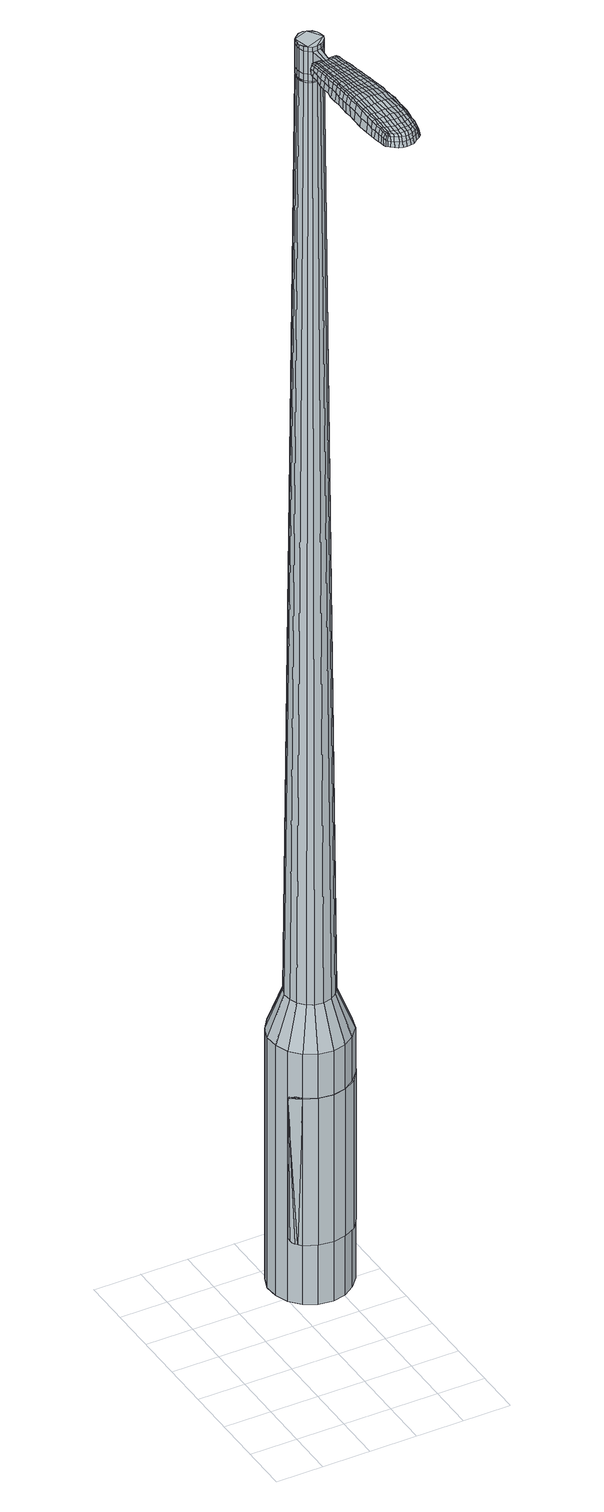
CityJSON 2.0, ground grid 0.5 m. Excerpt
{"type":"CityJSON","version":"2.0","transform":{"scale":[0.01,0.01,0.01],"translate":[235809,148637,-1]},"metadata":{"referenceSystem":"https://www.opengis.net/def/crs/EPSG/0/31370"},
"CityObjects":{
"object1":{"type":"GenericCityObject","attributes":{"cluster":11,"mean_distance_to_centroid":0.11,"new_centroid_x":235810.33,"new_centroid_y":148639.2,"mean_distance_to_camera":10.6,"H1":4.01,"H2":4.12,"Z_final":110.9,"cluster2":-1,"proj_x":235797.51,"proj_y":148639.61,"id_line":62671,"bearing_l":1.86,"distance":12.83,"orientation":"right","G_obj":271.86},"geometry":[{"type":"MultiSurface","lod":"2","boundaries":[[[0,1,2,3]],[[1,4,5,2]],[[4,6,7,5]],[[6,8,9,7]],[[8,10,11,9]],[[10,12,13,11]],[[12,14,15,13]],[[14,16,17,15]],[[16,18,19,17]],[[18,20,21,19]],[[20,22,23,21]],[[22,24,25,23]],[[24,26,27,25]],[[26,28,29,27]],[[28,30,31,29]],[[30,32,33,31]],[[32,34,35,33]],[[34,0,3,35]],[[36,37,38,39]],[[38,40,41,42]],[[41,43,42]],[[42,44,45,46]],[[45,47,46]],[[46,48,49,50]],[[49,51,50]],[[42,46,50,38]],[[50,52,39,38]],[[53,36,39]],[[2,5,7,35]],[[7,9,11,15]],[[11,13,15]],[[15,17,19,23]],[[19,21,23]],[[23,25,27,31]],[[27,29,31]],[[15,23,31,7]],[[31,33,35,7]],[[3,2,35]],[[1,0,54,55]],[[0,34,56,54]],[[34,32,57,56]],[[32,30,58,57]],[[30,28,59,58]],[[28,26,60,59]],[[26,24,61,60]],[[24,22,62,61]],[[22,20,63,62]],[[20,18,64,63]],[[18,16,65,64]],[[16,14,66,65]],[[14,12,67,66]],[[12,10,68,67]],[[10,8,69,68]],[[8,6,70,69]],[[6,4,71,70]],[[4,1,55,71]],[[55,54,72,73]],[[54,56,74,72]],[[56,57,75,74]],[[57,58,76,75]],[[58,59,77,76]],[[59,60,78,77]],[[60,61,79,78]],[[61,62,80,79]],[[62,63,81,80]],[[63,64,82,81]],[[64,65,83,82]],[[65,66,84,83]],[[66,67,85,84]],[[67,68,86,85]],[[68,69,87,86]],[[69,70,88,87]],[[70,71,89,88]],[[71,55,73,89]],[[72,90,91,92]],[[74,93,90,72]],[[94,95,93,74]],[[76,96,95,94]],[[97,98,96,76]],[[78,99,98,97]],[[100,101,99,78]],[[102,103,101,100]],[[104,105,103,102]],[[106,107,105,104]],[[108,109,107,106]],[[110,111,109,108]],[[112,113,111,110]],[[114,115,113,112]],[[116,117,115,114]],[[88,118,117,116]],[[89,119,118,88]],[[92,91,119,89]],[[120,121,122,123]],[[124,120,123,125]],[[126,124,125,127]],[[128,126,127,129]],[[130,128,129,131]],[[132,130,131,133]],[[134,132,133,135]],[[136,134,135,137]],[[138,136,137,139]],[[140,138,139,141]],[[142,140,141,143]],[[144,142,143,145]],[[146,144,145,147]],[[148,146,147,149]],[[150,148,149,151]],[[152,150,151,153]],[[73,72,92]],[[75,94,74]],[[75,76,94]],[[77,97,76]],[[77,78,97]],[[79,100,78]],[[79,80,102,100]],[[80,81,104,102]],[[81,82,106,104]],[[82,83,108,106]],[[83,84,110,108]],[[84,85,112,110]],[[85,86,114,112]],[[86,87,116,114]],[[87,88,116]],[[73,92,89]],[[154,91,90]],[[154,119,91]],[[155,117,118]],[[155,156,115,117]],[[156,157,113,115]],[[157,158,111,113]],[[158,159,109,111]],[[159,160,107,109]],[[160,161,105,107]],[[161,162,103,105]],[[162,163,101,103]],[[163,99,101]],[[164,98,99]],[[164,96,98]],[[165,95,96]],[[165,93,95]],[[39,52,152,166]],[[154,90,167,153]],[[53,39,166,121]],[[90,93,122,167]],[[36,53,121,120]],[[93,165,123,122]],[[37,36,120,124]],[[165,96,125,123]],[[38,37,124,126]],[[96,164,127,125]],[[40,38,126,128]],[[164,99,129,127]],[[41,40,128,130]],[[99,163,131,129]],[[43,41,130,132]],[[163,162,133,131]],[[42,43,132,134]],[[162,161,135,133]],[[44,42,134,136]],[[161,160,137,135]],[[45,44,136,138]],[[160,159,139,137]],[[47,45,138,140]],[[159,158,141,139]],[[46,47,140,142]],[[158,157,143,141]],[[48,46,142,144]],[[157,156,145,143]],[[49,48,144,146]],[[156,155,147,145]],[[51,49,146,148]],[[155,118,149,147]],[[50,51,148,150]],[[118,119,151,149]],[[52,50,150,152]],[[119,154,153,151]],[[152,153,168,169]],[[153,167,170,168]],[[167,122,171,170]],[[122,121,172,171]],[[121,166,173,172]],[[166,152,169,173]],[[174,175,176,177]],[[178,174,177,179]],[[174,178,180,181]],[[175,174,181,182]],[[183,184,185,186]],[[187,183,186,188]],[[183,187,189,190]],[[184,183,190,191]],[[192,193,194,195]],[[196,192,195,197]],[[192,196,198,199]],[[193,192,199,200]],[[201,202,203,204]],[[205,201,204,206]],[[201,205,207,208]],[[202,201,208,209]],[[210,211,212,213]],[[214,210,213,215]],[[210,214,216,217]],[[211,210,217,218]],[[219,220,221,222]],[[223,219,222,224]],[[219,223,225,226]],[[220,219,226,227]],[[228,229,230,231]],[[220,228,231,221]],[[228,220,227,232]],[[229,228,232,233]],[[234,235,236,237]],[[229,234,237,230]],[[234,229,233,238]],[[235,234,238,239]],[[240,178,179,241]],[[235,240,241,236]],[[240,235,239,242]],[[178,240,242,180]],[[243,244,245,246]],[[247,243,246,248]],[[243,247,249,250]],[[244,243,250,251]],[[252,253,254,255]],[[244,252,255,245]],[[252,244,251,256]],[[253,252,256,257]],[[258,259,260,261]],[[253,258,261,254]],[[258,253,257,262]],[[259,258,262,263]],[[264,265,266,267]],[[259,264,267,260]],[[264,259,263,268]],[[265,264,268,269]],[[270,175,182,271]],[[265,270,271,266]],[[270,265,269,272]],[[175,270,272,176]],[[273,274,275,276]],[[277,273,276,278]],[[273,277,279,280]],[[274,273,280,281]],[[282,283,284,285]],[[274,282,285,275]],[[282,274,281,286]],[[283,282,286,287]],[[288,289,290,291]],[[283,288,291,284]],[[288,283,287,292]],[[289,288,292,293]],[[294,187,188,295]],[[289,294,295,290]],[[294,289,293,296]],[[187,294,296,189]],[[297,298,299,300]],[[301,297,300,302]],[[297,301,303,304]],[[298,297,304,305]],[[306,307,308,309]],[[298,306,309,299]],[[306,298,305,310]],[[307,306,310,311]],[[312,313,314,315]],[[307,312,315,308]],[[312,307,311,316]],[[313,312,316,317]],[[318,319,320,321]],[[313,318,321,314]],[[318,313,317,322]],[[319,318,322,323]],[[324,184,191,325]],[[319,324,325,320]],[[324,319,323,326]],[[184,324,326,185]],[[327,213,212,328]],[[329,327,328,330]],[[327,329,331,332]],[[213,327,332,215]],[[333,329,330,334]],[[335,333,334,336]],[[333,335,337,338]],[[329,333,338,331]],[[339,335,336,340]],[[341,339,340,342]],[[339,341,343,344]],[[335,339,344,337]],[[345,341,342,346]],[[347,345,346,348]],[[345,347,349,350]],[[341,345,350,343]],[[351,347,348,352]],[[202,351,352,203]],[[351,202,209,353]],[[347,351,353,349]],[[354,355,200,199]],[[356,354,199,198]],[[354,356,357,358]],[[355,354,358,359]],[[360,361,359,358]],[[362,360,358,357]],[[360,362,363,364]],[[361,360,364,365]],[[366,367,365,364]],[[368,366,364,363]],[[366,368,369,370]],[[367,366,370,371]],[[372,373,371,370]],[[374,372,370,369]],[[372,374,207,205]],[[373,372,205,206]],[[375,376,377,378]],[[277,375,378,279]],[[375,277,278,379]],[[376,375,379,380]],[[381,196,197,382]],[[376,381,382,377]],[[381,376,380,383]],[[196,381,383,198]],[[384,385,386,387]],[[223,384,387,225]],[[384,223,224,388]],[[385,384,388,389]],[[390,391,392,393]],[[385,390,393,386]],[[390,385,389,394]],[[391,390,394,395]],[[396,193,200,397]],[[391,396,397,392]],[[396,391,395,398]],[[193,396,398,194]],[[399,400,401,402]],[[181,399,402,182]],[[399,181,180,403]],[[400,399,403,404]],[[405,406,407,408]],[[400,405,408,401]],[[405,400,404,409]],[[406,405,409,410]],[[411,204,203,412]],[[406,411,412,407]],[[411,406,410,413]],[[204,411,413,206]],[[414,415,416,417]],[[186,414,417,188]],[[414,186,185,418]],[[415,414,418,419]],[[420,208,207,421]],[[415,420,421,416]],[[420,415,419,422]],[[208,420,422,209]],[[423,424,425,426]],[[301,423,426,303]],[[423,301,302,427]],[[424,423,427,428]],[[429,214,215,430]],[[424,429,430,425]],[[429,424,428,431]],[[214,429,431,216]],[[432,433,434,435]],[[247,432,435,249]],[[432,247,248,436]],[[433,432,436,437]],[[438,439,440,441]],[[433,438,441,434]],[[438,433,437,442]],[[439,438,442,443]],[[444,211,218,445]],[[439,444,445,440]],[[444,439,443,446]],[[211,444,446,212]],[[447,448,437,436]],[[246,447,436,248]],[[447,246,245,449]],[[448,447,449,450]],[[451,452,443,442]],[[448,451,442,437]],[[451,448,450,453]],[[452,451,453,454]],[[455,328,212,446]],[[452,455,446,443]],[[455,452,454,456]],[[328,455,456,330]],[[457,458,459,460]],[[304,457,460,305]],[[457,304,303,426]],[[458,457,426,425]],[[461,332,331,462]],[[458,461,462,459]],[[461,458,425,430]],[[332,461,430,215]],[[463,464,450,449]],[[255,463,449,245]],[[463,255,254,465]],[[464,463,465,466]],[[467,468,454,453]],[[464,467,453,450]],[[467,464,466,469]],[[468,467,469,470]],[[471,334,330,456]],[[468,471,456,454]],[[471,468,470,472]],[[334,471,472,336]],[[473,474,475,476]],[[310,473,476,311]],[[473,310,305,460]],[[474,473,460,459]],[[477,338,337,478]],[[474,477,478,475]],[[477,474,459,462]],[[338,477,462,331]],[[479,480,466,465]],[[261,479,465,254]],[[479,261,260,481]],[[480,479,481,482]],[[483,484,470,469]],[[480,483,469,466]],[[483,480,482,485]],[[484,483,485,486]],[[487,340,336,472]],[[484,487,472,470]],[[487,484,486,488]],[[340,487,488,342]],[[489,490,491,492]],[[316,489,492,317]],[[489,316,311,476]],[[490,489,476,475]],[[493,344,343,494]],[[490,493,494,491]],[[493,490,475,478]],[[344,493,478,337]],[[495,496,482,481]],[[267,495,481,260]],[[495,267,266,497]],[[496,495,497,498]],[[499,500,486,485]],[[496,499,485,482]],[[499,496,498,501]],[[500,499,501,502]],[[503,346,342,488]],[[500,503,488,486]],[[503,500,502,504]],[[346,503,504,348]],[[505,506,507,508]],[[322,505,508,323]],[[505,322,317,492]],[[506,505,492,491]],[[509,350,349,510]],[[506,509,510,507]],[[509,506,491,494]],[[350,509,494,343]],[[511,512,498,497]],[[271,511,497,266]],[[511,271,182,402]],[[512,511,402,401]],[[513,514,502,501]],[[512,513,501,498]],[[513,512,401,408]],[[514,513,408,407]],[[515,352,348,504]],[[514,515,504,502]],[[515,514,407,412]],[[352,515,412,203]],[[516,517,419,418]],[[326,516,418,185]],[[516,326,323,508]],[[517,516,508,507]],[[518,353,209,422]],[[517,518,422,419]],[[518,517,507,510]],[[353,518,510,349]],[[519,520,380,379]],[[276,519,379,278]],[[519,276,275,521]],[[520,519,521,522]],[[523,356,198,383]],[[520,523,383,380]],[[523,520,522,524]],[[356,523,524,357]],[[525,526,527,528]],[[226,525,528,227]],[[525,226,225,387]],[[526,525,387,386]],[[529,530,531,532]],[[526,529,532,527]],[[529,526,386,393]],[[530,529,393,392]],[[533,355,359,534]],[[530,533,534,531]],[[533,530,392,397]],[[355,533,397,200]],[[535,536,522,521]],[[285,535,521,275]],[[535,285,284,537]],[[536,535,537,538]],[[539,362,357,524]],[[536,539,524,522]],[[539,536,538,540]],[[362,539,540,363]],[[541,542,543,544]],[[232,541,544,233]],[[541,232,227,528]],[[542,541,528,527]],[[545,546,547,548]],[[542,545,548,543]],[[545,542,527,532]],[[546,545,532,531]],[[549,361,365,550]],[[546,549,550,547]],[[549,546,531,534]],[[361,549,534,359]],[[551,552,538,537]],[[291,551,537,284]],[[551,291,290,553]],[[552,551,553,554]],[[555,368,363,540]],[[552,555,540,538]],[[555,552,554,556]],[[368,555,556,369]],[[557,558,559,560]],[[238,557,560,239]],[[557,238,233,544]],[[558,557,544,543]],[[561,562,563,564]],[[558,561,564,559]],[[561,558,543,548]],[[562,561,548,547]],[[565,367,371,566]],[[562,565,566,563]],[[565,562,547,550]],[[367,565,550,365]],[[567,568,554,553]],[[295,567,553,290]],[[567,295,188,417]],[[568,567,417,416]],[[569,374,369,556]],[[568,569,556,554]],[[569,568,416,421]],[[374,569,421,207]],[[570,571,404,403]],[[242,570,403,180]],[[570,242,239,560]],[[571,570,560,559]],[[572,573,410,409]],[[571,572,409,404]],[[572,571,559,564]],[[573,572,564,563]],[[574,373,206,413]],[[573,574,413,410]],[[574,573,563,566]],[[373,574,566,371]],[[575,576,577,578]],[[578,577,579,580]],[[581,579,577,582]],[[582,577,576,583]],[[584,585,586,587]],[[587,586,588,589]],[[590,588,586,591]],[[591,586,585,592]],[[593,594,595,596]],[[596,595,597,598]],[[599,597,595,600]],[[600,595,594,601]],[[602,603,604,605]],[[605,604,606,607]],[[608,606,604,609]],[[609,604,603,610]],[[611,612,613,614]],[[614,613,615,616]],[[617,615,613,618]],[[618,613,612,619]],[[620,621,622,623]],[[623,622,624,625]],[[626,624,622,627]],[[627,622,621,628]],[[629,630,631,632]],[[632,631,621,620]],[[628,621,631,633]],[[633,631,630,634]],[[635,636,637,638]],[[638,637,630,629]],[[634,630,637,639]],[[639,637,636,640]],[[580,579,641,642]],[[642,641,636,635]],[[640,636,641,643]],[[643,641,579,581]],[[644,645,646,647]],[[647,646,648,649]],[[650,648,646,651]],[[651,646,645,652]],[[653,654,655,656]],[[656,655,645,644]],[[652,645,655,657]],[[657,655,654,658]],[[659,660,661,662]],[[662,661,654,653]],[[658,654,661,663]],[[663,661,660,664]],[[665,666,667,668]],[[668,667,660,659]],[[664,660,667,669]],[[669,667,666,670]],[[583,576,671,672]],[[672,671,666,665]],[[670,666,671,673]],[[673,671,576,575]],[[674,675,676,677]],[[677,676,678,679]],[[680,678,676,681]],[[681,676,675,682]],[[683,684,685,686]],[[686,685,675,674]],[[682,675,685,687]],[[687,685,684,688]],[[689,690,691,692]],[[692,691,684,683]],[[688,684,691,693]],[[693,691,690,694]],[[589,588,695,696]],[[696,695,690,689]],[[694,690,695,697]],[[697,695,588,590]],[[698,699,700,701]],[[701,700,702,703]],[[704,702,700,705]],[[705,700,699,706]],[[707,708,709,710]],[[710,709,699,698]],[[706,699,709,711]],[[711,709,708,712]],[[713,714,715,716]],[[716,715,708,707]],[[712,708,715,717]],[[717,715,714,718]],[[719,720,721,722]],[[722,721,714,713]],[[718,714,721,723]],[[723,721,720,724]],[[592,585,725,726]],[[726,725,720,719]],[[724,720,725,727]],[[727,725,585,584]],[[611,614,728,729]],[[729,728,730,731]],[[732,730,728,733]],[[733,728,614,616]],[[731,730,734,735]],[[735,734,736,737]],[[738,736,734,739]],[[739,734,730,732]],[[737,736,740,741]],[[741,740,742,743]],[[744,742,740,745]],[[745,740,736,738]],[[743,742,746,747]],[[747,746,748,749]],[[750,748,746,751]],[[751,746,742,744]],[[749,748,752,753]],[[753,752,603,602]],[[610,603,752,754]],[[754,752,748,750]],[[601,755,756,600]],[[600,756,757,599]],[[758,757,756,759]],[[759,756,755,760]],[[760,761,762,759]],[[759,762,763,758]],[[764,763,762,765]],[[765,762,761,766]],[[766,767,768,765]],[[765,768,769,764]],[[770,769,768,771]],[[771,768,767,772]],[[772,773,774,771]],[[771,774,775,770]],[[608,775,774,606]],[[606,774,773,607]],[[776,777,778,779]],[[779,778,678,680]],[[679,678,778,780]],[[780,778,777,781]],[[598,597,782,783]],[[783,782,777,776]],[[781,777,782,784]],[[784,782,597,599]],[[785,786,787,788]],[[788,787,624,626]],[[625,624,787,789]],[[789,787,786,790]],[[791,792,793,794]],[[794,793,786,785]],[[790,786,793,795]],[[795,793,792,796]],[[601,594,797,798]],[[798,797,792,791]],[[796,792,797,799]],[[799,797,594,593]],[[800,801,802,803]],[[803,802,582,583]],[[581,582,802,804]],[[804,802,801,805]],[[806,807,808,809]],[[809,808,801,800]],[[805,801,808,810]],[[810,808,807,811]],[[602,605,812,813]],[[813,812,807,806]],[[811,807,812,814]],[[814,812,605,607]],[[815,816,817,818]],[[818,817,587,589]],[[584,587,817,819]],[[819,817,816,820]],[[608,609,821,822]],[[822,821,816,815]],[[820,816,821,823]],[[823,821,609,610]],[[824,825,826,827]],[[827,826,702,704]],[[703,702,826,828]],[[828,826,825,829]],[[616,615,830,831]],[[831,830,825,824]],[[829,825,830,832]],[[832,830,615,617]],[[833,834,835,836]],[[836,835,648,650]],[[649,648,835,837]],[[837,835,834,838]],[[839,840,841,842]],[[842,841,834,833]],[[838,834,841,843]],[[843,841,840,844]],[[619,612,845,846]],[[846,845,840,839]],[[844,840,845,847]],[[847,845,612,611]],[[838,848,849,837]],[[837,849,647,649]],[[644,647,849,850]],[[850,849,848,851]],[[844,852,853,843]],[[843,853,848,838]],[[851,848,853,854]],[[854,853,852,855]],[[611,729,856,847]],[[847,856,852,844]],[[855,852,856,857]],[[857,856,729,731]],[[858,859,860,861]],[[861,860,705,706]],[[704,705,860,827]],[[827,860,859,824]],[[732,733,862,863]],[[863,862,859,858]],[[824,859,862,831]],[[831,862,733,616]],[[851,864,865,850]],[[850,865,656,644]],[[653,656,865,866]],[[866,865,864,867]],[[855,868,869,854]],[[854,869,864,851]],[[867,864,869,870]],[[870,869,868,871]],[[731,735,872,857]],[[857,872,868,855]],[[871,868,872,873]],[[873,872,735,737]],[[874,875,876,877]],[[877,876,711,712]],[[706,711,876,861]],[[861,876,875,858]],[[738,739,878,879]],[[879,878,875,874]],[[858,875,878,863]],[[863,878,739,732]],[[867,880,881,866]],[[866,881,662,653]],[[659,662,881,882]],[[882,881,880,883]],[[871,884,885,870]],[[870,885,880,867]],[[883,880,885,886]],[[886,885,884,887]],[[737,741,888,873]],[[873,888,884,871]],[[887,884,888,889]],[[889,888,741,743]],[[890,891,892,893]],[[893,892,717,718]],[[712,717,892,877]],[[877,892,891,874]],[[744,745,894,895]],[[895,894,891,890]],[[874,891,894,879]],[[879,894,745,738]],[[883,896,897,882]],[[882,897,668,659]],[[665,668,897,898]],[[898,897,896,899]],[[887,900,901,886]],[[886,901,896,883]],[[899,896,901,902]],[[902,901,900,903]],[[743,747,904,889]],[[889,904,900,887]],[[903,900,904,905]],[[905,904,747,749]],[[906,907,908,909]],[[909,908,723,724]],[[718,723,908,893]],[[893,908,907,890]],[[750,751,910,911]],[[911,910,907,906]],[[890,907,910,895]],[[895,910,751,744]],[[899,912,913,898]],[[898,913,672,665]],[[583,672,913,803]],[[803,913,912,800]],[[903,914,915,902]],[[902,915,912,899]],[[800,912,915,809]],[[809,915,914,806]],[[749,753,916,905]],[[905,916,914,903]],[[806,914,916,813]],[[813,916,753,602]],[[820,917,918,819]],[[819,918,727,584]],[[724,727,918,909]],[[909,918,917,906]],[[610,754,919,823]],[[823,919,917,820]],[[906,917,919,911]],[[911,919,754,750]],[[781,920,921,780]],[[780,921,677,679]],[[674,677,921,922]],[[922,921,920,923]],[[599,757,924,784]],[[784,924,920,781]],[[923,920,924,925]],[[925,924,757,758]],[[926,927,928,929]],[[929,928,627,628]],[[626,627,928,788]],[[788,928,927,785]],[[930,931,932,933]],[[933,932,927,926]],[[785,927,932,794]],[[794,932,931,791]],[[760,755,934,935]],[[935,934,931,930]],[[791,931,934,798]],[[798,934,755,601]],[[923,936,937,922]],[[922,937,686,674]],[[683,686,937,938]],[[938,937,936,939]],[[758,763,940,925]],[[925,940,936,923]],[[939,936,940,941]],[[941,940,763,764]],[[942,943,944,945]],[[945,944,633,634]],[[628,633,944,929]],[[929,944,943,926]],[[946,947,948,949]],[[949,948,943,942]],[[926,943,948,933]],[[933,948,947,930]],[[766,761,950,951]],[[951,950,947,946]],[[930,947,950,935]],[[935,950,761,760]],[[939,952,953,938]],[[938,953,692,683]],[[689,692,953,954]],[[954,953,952,955]],[[764,769,956,941]],[[941,956,952,939]],[[955,952,956,957]],[[957,956,769,770]],[[958,959,960,961]],[[961,960,639,640]],[[634,639,960,945]],[[945,960,959,942]],[[962,963,964,965]],[[965,964,959,958]],[[942,959,964,949]],[[949,964,963,946]],[[772,767,966,967]],[[967,966,963,962]],[[946,963,966,951]],[[951,966,767,766]],[[955,968,969,954]],[[954,969,696,689]],[[589,696,969,818]],[[818,969,968,815]],[[770,775,970,957]],[[957,970,968,955]],[[815,968,970,822]],[[822,970,775,608]],[[805,971,972,804]],[[804,972,643,581]],[[640,643,972,961]],[[961,972,971,958]],[[811,973,974,810]],[[810,974,971,805]],[[958,971,974,965]],[[965,974,973,962]],[[607,773,975,814]],[[814,975,973,811]],[[962,973,975,967]],[[967,975,773,772]],[[575,578,177,176]],[[578,580,179,177]],[[590,591,190,189]],[[591,592,191,190]],[[593,596,195,194]],[[596,598,197,195]],[[617,618,217,216]],[[618,619,218,217]],[[620,623,222,221]],[[623,625,224,222]],[[629,632,231,230]],[[632,620,221,231]],[[635,638,237,236]],[[638,629,230,237]],[[580,642,241,179]],[[642,635,236,241]],[[650,651,250,249]],[[651,652,251,250]],[[652,657,256,251]],[[657,658,257,256]],[[658,663,262,257]],[[663,664,263,262]],[[664,669,268,263]],[[669,670,269,268]],[[670,673,272,269]],[[673,575,176,272]],[[680,681,280,279]],[[681,682,281,280]],[[682,687,286,281]],[[687,688,287,286]],[[688,693,292,287]],[[693,694,293,292]],[[694,697,296,293]],[[697,590,189,296]],[[698,701,300,299]],[[701,703,302,300]],[[707,710,309,308]],[[710,698,299,309]],[[713,716,315,314]],[[716,707,308,315]],[[719,722,321,320]],[[722,713,314,321]],[[592,726,325,191]],[[726,719,320,325]],[[776,779,378,377]],[[779,680,279,378]],[[598,783,382,197]],[[783,776,377,382]],[[625,789,388,224]],[[789,790,389,388]],[[790,795,394,389]],[[795,796,395,394]],[[796,799,398,395]],[[799,593,194,398]],[[703,828,427,302]],[[828,829,428,427]],[[829,832,431,428]],[[832,617,216,431]],[[833,836,435,434]],[[836,650,249,435]],[[839,842,441,440]],[[842,833,434,441]],[[619,846,445,218]],[[846,839,440,445]],[[976,977,978,979]],[[980,981,979,978]],[[982,983,984,985]],[[986,987,988,989]],[[977,990,991,978]],[[992,980,978,991]],[[993,982,985,994]],[[995,996,987,986]],[[990,997,998,991]],[[998,999,992,991]],[[1000,993,994,1001]],[[1002,996,995,1003]],[[997,1004,1005,998]],[[1005,1006,999,998]],[[1007,1000,1001,1008]],[[1009,1002,1003,1010]],[[1011,1012,1013,1014]],[[1015,1016,1012,1011]],[[1015,1017,1018,1016]],[[1017,1019,1020,1018]],[[1021,1022,1023,1024]],[[1025,1026,1022,1021]],[[1027,1028,1026,1025]],[[1029,1030,1028,1027]],[[1024,1013,1012,1021]],[[1021,1012,1016,1025]],[[1016,1018,1027,1025]],[[1018,1020,1029,1027]],[[985,984,981,980]],[[994,985,980,992]],[[999,1001,994,992]],[[1006,1008,1001,999]],[[986,989,983,982]],[[995,986,982,993]],[[1003,995,993,1000]],[[1010,1003,1000,1007]],[[987,1011,1014,988]],[[996,1015,1011,987]],[[1017,1015,996,1002]],[[1019,1017,1002,1009]],[[1031,1032,1033,1034]],[[1033,1035,1036,1037]],[[1033,1037,1038,1039]],[[1033,1039,1034]],[[1040,1031,1034,1041]],[[1042,1041,1034,1043]],[[1044,1043,1034]],[[1045,1033,1032,1046]],[[1047,1045,1046,1048]],[[1049,1047,1048,1050]],[[1051,1049,1050,1052]],[[1053,1051,1052,1054]],[[1054,1055,1056,1057]],[[1054,1057,1058,1059]],[[1054,1059,1060,1061]],[[1060,1062,1063,1064]],[[1060,1064,1065,1066]],[[1060,1066,1061]],[[1054,1061,1053]],[[1067,1068,1032,1031]],[[1069,1070,1035,1033]],[[1071,1072,1044,1034]],[[1068,1073,1046,1032]],[[1074,1069,1033,1045]],[[1073,1075,1048,1046]],[[1076,1074,1045,1047]],[[1075,1077,1050,1048]],[[1078,1076,1047,1049]],[[1077,1079,1052,1050]],[[1080,1078,1049,1051]],[[1079,1081,1054,1052]],[[1082,1080,1051,1053]],[[1081,1083,1055,1054]],[[1084,1085,1062,1060]],[[1086,1082,1053,1061]],[[1056,1055,1083,1087]],[[1057,1056,1087,1088]],[[1058,1057,1088,1089]],[[1059,1058,1089,1090]],[[1060,1059,1090,1084]],[[1091,1067,1031,1040]],[[1092,1091,1040,1041]],[[1093,1092,1041,1042]],[[1094,1093,1042,1043]],[[1072,1094,1043,1044]],[[1036,1035,1070,1095]],[[1063,1062,1085,1096]],[[1037,1036,1095,1097]],[[1038,1037,1097,1098]],[[1039,1038,1098,1099]],[[1034,1039,1099,1071]],[[1064,1063,1096,1100]],[[1065,1064,1100,1101]],[[1066,1065,1101,1102]],[[1061,1066,1102,1086]]]}]}
},
"vertices":[
[137,176,384],[122,178,384],[122,178,96],[137,176,96],[109,185,384],[109,185,96],[99,196,384],[99,196,96],[94,210,384],[94,210,96],[93,224,384],[93,224,96],[98,238,384],[98,238,96],[107,250,384],[107,250,96],[119,258,384],[119,258,96],[134,261,384],[134,261,96],[148,258,384],[148,258,96],[161,252,384],[161,252,96],[171,241,384],[171,241,96],[177,227,384],[177,227,96],[177,212,384],[177,212,96],[173,198,384],[173,198,96],[163,187,384],[163,187,96],[151,179,384],[151,179,96],[144,208,1524],[147,212,1524],[149,216,1524],[136,205,1524],[148,221,1524],[147,225,1524],[139,231,1524],[144,229,1524],[135,232,1524],[130,231,1524],[123,225,1524],[126,228,1524],[122,220,1524],[122,216,1524],[127,208,1524],[124,211,1524],[131,205,1524],[140,206,1524],[136,193,429],[127,194,429],[145,195,429],[152,200,429],[157,206,429],[160,215,429],[160,223,429],[157,232,429],[151,238,429],[143,242,429],[134,243,429],[126,242,429],[118,237,429],[113,230,429],[110,222,429],[111,213,429],[114,205,429],[120,198,429],[136,205,1483],[131,205,1483],[140,206,1483],[144,208,1483],[147,212,1483],[149,216,1483],[148,221,1483],[147,225,1483],[144,229,1483],[139,231,1483],[135,232,1483],[130,231,1483],[126,228,1483],[123,225,1483],[122,220,1483],[122,216,1483],[124,211,1483],[127,208,1483],[136,205,1485],[131,206,1485],[131,206,1483],[140,206,1485],[144,209,1483],[144,209,1485],[147,212,1485],[148,216,1483],[148,216,1485],[148,221,1485],[146,225,1483],[146,225,1485],[143,228,1483],[143,228,1485],[139,230,1483],[139,230,1485],[135,231,1483],[135,231,1485],[130,230,1483],[130,230,1485],[127,228,1483],[127,228,1485],[124,224,1483],[124,224,1485],[123,220,1483],[123,220,1485],[123,216,1483],[123,216,1485],[124,211,1485],[127,208,1485],[144,208,1519],[140,206,1519],[140,206,1493],[144,208,1493],[147,212,1519],[147,212,1493],[149,216,1519],[149,216,1493],[148,221,1519],[148,221,1493],[147,225,1519],[147,225,1493],[144,229,1519],[144,229,1493],[139,231,1519],[139,231,1493],[135,232,1519],[135,232,1493],[130,231,1519],[130,231,1493],[126,228,1519],[126,228,1493],[123,225,1519],[123,225,1493],[122,220,1519],[122,220,1493],[122,216,1519],[122,216,1493],[124,211,1519],[124,211,1493],[127,208,1519],[127,208,1493],[131,205,1519],[131,205,1493],[131,205,1485],[122,216,1485],[122,220,1485],[123,225,1485],[126,228,1485],[130,231,1485],[135,232,1485],[139,231,1485],[144,229,1485],[147,225,1485],[149,216,1485],[144,208,1485],[136,205,1519],[136,205,1493],[133,186,1513],[133,186,1518],[136,186,1513],[139,186,1513],[139,186,1518],[136,186,1518],[119,112,1519],[119,119,1518],[118,117,1509],[118,110,1510],[119,103,1519],[118,102,1510],[121,104,1526],[121,113,1525],[121,120,1525],[158,112,1519],[157,120,1518],[156,121,1525],[156,113,1525],[158,104,1519],[157,105,1526],[160,103,1510],[159,111,1510],[159,118,1509],[143,39,1519],[139,39,1519],[139,38,1513],[143,38,1513],[146,40,1519],[147,39,1513],[146,41,1524],[142,40,1524],[139,40,1524],[140,113,1530],[140,120,1529],[137,120,1529],[137,113,1530],[140,103,1531],[137,103,1531],[144,104,1530],[144,113,1530],[143,120,1529],[137,193,1512],[135,193,1512],[135,192,1517],[137,192,1517],[140,193,1512],[140,192,1517],[141,193,1506],[137,192,1506],[134,192,1506],[122,52,1519],[122,56,1519],[121,55,1512],[121,51,1512],[123,50,1518],[122,49,1512],[124,51,1522],[124,53,1523],[123,56,1524],[121,60,1519],[121,66,1519],[119,65,1512],[120,59,1512],[123,61,1524],[122,67,1525],[120,72,1519],[120,80,1519],[118,78,1511],[119,71,1511],[121,73,1526],[121,81,1526],[119,91,1519],[118,90,1510],[121,92,1526],[121,185,1513],[121,178,1513],[122,179,1518],[122,186,1517],[121,191,1512],[122,190,1516],[121,190,1506],[120,184,1507],[120,177,1507],[120,170,1514],[120,163,1515],[122,164,1520],[122,171,1519],[119,169,1507],[119,162,1507],[120,155,1515],[120,148,1516],[121,149,1522],[121,156,1521],[119,154,1508],[118,147,1508],[120,140,1517],[119,133,1517],[121,134,1524],[121,141,1523],[118,139,1508],[118,132,1509],[119,126,1518],[121,127,1524],[118,124,1509],[158,53,1519],[158,56,1519],[157,56,1524],[157,53,1523],[158,50,1518],[157,51,1522],[159,49,1512],[159,52,1512],[160,55,1512],[159,61,1519],[159,67,1519],[158,67,1525],[157,61,1524],[160,60,1512],[161,66,1512],[159,73,1519],[159,81,1519],[158,81,1526],[158,73,1526],[161,71,1511],[161,79,1511],[159,92,1519],[157,93,1526],[160,91,1510],[151,186,1513],[152,179,1513],[153,178,1507],[152,185,1507],[150,192,1512],[151,191,1506],[150,191,1516],[150,187,1517],[151,179,1518],[153,171,1514],[153,164,1515],[155,163,1507],[154,170,1507],[151,172,1519],[152,164,1520],[154,156,1515],[155,149,1516],[156,148,1508],[155,155,1508],[153,157,1521],[153,150,1522],[155,141,1517],[156,134,1517],[157,133,1509],[157,140,1508],[154,142,1523],[154,135,1524],[157,127,1518],[158,126,1509],[155,128,1524],[137,187,1519],[135,187,1519],[138,179,1520],[135,179,1520],[141,179,1520],[140,187,1519],[138,172,1522],[135,172,1522],[138,164,1523],[135,164,1523],[141,164,1523],[141,172,1521],[138,157,1524],[136,157,1524],[139,150,1525],[136,149,1525],[142,150,1525],[142,157,1524],[139,142,1526],[136,142,1526],[139,135,1527],[136,135,1527],[143,135,1527],[142,142,1526],[139,127,1528],[136,127,1528],[143,127,1528],[142,43,1527],[139,43,1527],[146,44,1526],[146,49,1527],[142,48,1528],[138,48,1528],[142,54,1529],[138,54,1529],[146,55,1528],[146,62,1530],[142,61,1530],[138,61,1530],[142,69,1531],[138,69,1531],[146,69,1530],[145,78,1531],[141,78,1531],[138,78,1531],[141,91,1531],[137,91,1531],[145,91,1531],[157,48,1518],[155,46,1519],[156,45,1513],[158,47,1513],[156,49,1523],[154,47,1523],[151,43,1519],[151,42,1513],[151,44,1524],[124,48,1518],[126,46,1518],[126,47,1523],[125,49,1523],[123,47,1513],[125,45,1513],[128,43,1519],[132,41,1519],[132,42,1524],[129,45,1523],[128,42,1513],[131,40,1513],[135,39,1519],[135,41,1524],[135,38,1513],[122,113,1528],[124,113,1528],[124,120,1528],[122,120,1527],[122,104,1528],[124,104,1529],[127,113,1529],[130,113,1530],[130,120,1529],[127,120,1528],[127,104,1529],[130,103,1530],[133,113,1530],[133,120,1529],[134,103,1531],[155,114,1528],[152,113,1529],[153,105,1529],[155,105,1528],[154,121,1527],[152,121,1528],[148,113,1529],[149,104,1530],[148,120,1528],[149,194,1512],[147,194,1512],[147,192,1517],[149,192,1517],[150,193,1506],[148,193,1506],[144,193,1512],[144,192,1517],[144,193,1506],[123,193,1512],[124,193,1512],[123,192,1506],[122,192,1506],[123,192,1517],[125,192,1517],[127,193,1512],[129,193,1512],[129,192,1506],[126,192,1506],[127,192,1517],[130,192,1517],[132,193,1512],[132,192,1506],[132,192,1517],[123,186,1519],[125,186,1519],[123,179,1520],[125,179,1520],[127,186,1519],[130,186,1519],[127,179,1520],[130,179,1520],[132,187,1519],[132,179,1520],[149,187,1519],[147,187,1519],[147,179,1520],[149,180,1520],[144,187,1519],[144,179,1520],[123,171,1521],[125,171,1521],[123,164,1522],[125,164,1522],[127,171,1521],[130,172,1521],[127,164,1522],[130,164,1523],[132,172,1522],[133,164,1523],[150,172,1521],[148,172,1521],[149,165,1522],[151,165,1522],[145,172,1521],[145,165,1522],[123,156,1523],[125,157,1523],[123,149,1524],[125,149,1524],[127,157,1523],[130,157,1524],[127,149,1525],[130,149,1525],[133,157,1524],[133,149,1525],[151,157,1523],[149,157,1523],[150,150,1524],[152,150,1524],[145,157,1524],[146,150,1525],[123,142,1525],[124,142,1525],[122,134,1526],[124,134,1526],[127,142,1526],[130,142,1526],[127,134,1527],[130,135,1527],[133,142,1526],[133,135,1527],[152,142,1525],[150,142,1525],[151,135,1526],[153,135,1526],[146,142,1526],[147,135,1527],[122,127,1527],[124,127,1527],[127,127,1527],[130,127,1528],[133,127,1528],[153,128,1527],[151,128,1527],[147,128,1528],[156,52,1525],[154,50,1525],[156,55,1526],[154,53,1526],[150,47,1526],[150,51,1527],[125,52,1525],[126,50,1525],[126,53,1526],[124,55,1525],[129,47,1525],[132,45,1526],[131,49,1527],[128,51,1526],[135,44,1526],[135,48,1527],[156,61,1526],[154,59,1527],[156,67,1527],[154,65,1528],[150,57,1528],[150,64,1529],[124,60,1526],[125,59,1527],[125,65,1528],[123,66,1527],[128,57,1527],[131,55,1528],[131,62,1529],[128,64,1528],[135,54,1528],[134,62,1530],[156,73,1528],[154,72,1529],[156,81,1528],[154,80,1529],[150,70,1529],[150,79,1530],[123,72,1528],[125,71,1528],[124,80,1529],[123,80,1528],[127,70,1529],[131,69,1530],[130,78,1530],[127,79,1530],[134,69,1530],[134,78,1531],[156,93,1529],[153,92,1529],[149,92,1530],[122,92,1528],[124,92,1529],[127,91,1530],[130,91,1530],[134,91,1531],[120,117,1509],[121,119,1518],[121,111,1518],[120,110,1509],[121,103,1519],[120,102,1510],[123,104,1525],[123,112,1525],[123,119,1525],[154,120,1525],[155,119,1518],[156,112,1518],[154,113,1525],[156,104,1519],[155,105,1525],[158,102,1510],[157,111,1509],[157,118,1509],[139,40,1513],[139,41,1519],[142,41,1519],[142,40,1513],[146,42,1519],[146,41,1513],[146,43,1524],[142,42,1524],[139,42,1524],[137,119,1528],[140,120,1528],[140,112,1529],[137,112,1529],[140,103,1529],[137,103,1529],[144,103,1529],[143,112,1529],[143,120,1528],[135,190,1516],[135,191,1512],[137,191,1512],[137,190,1516],[140,191,1512],[140,190,1516],[141,190,1506],[137,190,1506],[135,190,1506],[122,55,1512],[124,56,1519],[124,53,1518],[123,52,1512],[125,51,1518],[124,50,1512],[126,51,1522],[126,53,1523],[125,56,1523],[121,65,1512],[123,66,1519],[123,61,1519],[122,60,1512],[124,61,1524],[124,67,1525],[120,79,1511],[122,80,1519],[122,72,1519],[121,71,1511],[123,73,1525],[123,81,1526],[121,91,1519],[120,90,1510],[123,92,1526],[124,178,1518],[123,178,1513],[123,185,1513],[124,186,1517],[123,190,1512],[124,189,1515],[122,189,1506],[122,184,1506],[122,177,1507],[123,163,1520],[122,163,1514],[122,170,1514],[124,171,1519],[121,169,1507],[121,161,1507],[123,149,1522],[122,148,1516],[122,155,1515],[123,156,1521],[121,154,1508],[120,146,1508],[123,134,1523],[121,133,1517],[122,140,1516],[123,141,1522],[120,139,1508],[120,132,1508],[121,126,1517],[123,127,1524],[120,124,1509],[155,57,1523],[157,56,1519],[156,53,1518],[155,53,1523],[156,51,1518],[155,52,1522],[157,50,1512],[158,52,1512],[158,55,1512],[156,67,1525],[157,67,1519],[157,61,1519],[156,62,1524],[158,60,1512],[159,66,1512],[156,81,1526],[157,81,1519],[157,73,1519],[156,73,1525],[159,72,1511],[159,79,1511],[157,92,1519],[155,93,1526],[158,91,1510],[151,177,1507],[150,178,1513],[149,186,1513],[150,185,1506],[149,191,1512],[150,190,1506],[148,190,1515],[148,186,1517],[149,179,1518],[153,162,1507],[151,163,1514],[151,171,1514],[152,170,1507],[149,172,1519],[150,164,1520],[154,147,1508],[153,149,1516],[152,156,1515],[153,155,1508],[151,157,1521],[151,149,1522],[156,133,1508],[154,134,1517],[153,141,1516],[155,140,1508],[152,142,1522],[153,135,1523],[155,127,1517],[156,125,1509],[153,127,1524],[137,186,1518],[135,186,1518],[138,179,1519],[135,179,1519],[140,179,1519],[140,186,1518],[138,171,1520],[135,171,1520],[138,164,1521],[135,164,1521],[141,164,1521],[141,171,1520],[138,156,1523],[136,156,1523],[139,149,1524],[136,149,1524],[142,149,1524],[141,156,1523],[139,142,1525],[136,141,1525],[139,134,1526],[136,134,1526],[142,134,1526],[142,142,1525],[139,127,1527],[136,127,1527],[143,127,1527],[139,44,1526],[142,45,1526],[146,46,1525],[146,49,1526],[142,48,1526],[139,48,1526],[138,55,1528],[142,55,1528],[146,56,1527],[145,63,1528],[142,62,1529],[138,62,1529],[138,69,1530],[141,69,1530],[145,70,1529],[145,78,1530],[141,78,1530],[138,78,1530],[137,90,1530],[141,91,1530],[144,91,1530],[154,47,1513],[153,47,1518],[155,49,1518],[156,49,1512],[154,51,1523],[153,49,1523],[150,44,1519],[150,44,1513],[149,46,1523],[128,49,1523],[127,47,1518],[126,49,1518],[126,50,1523],[125,48,1512],[126,46,1512],[133,44,1523],[133,43,1519],[130,45,1519],[130,46,1523],[129,44,1513],[132,42,1513],[136,41,1519],[136,43,1524],[136,41,1513],[125,120,1527],[125,112,1527],[124,113,1527],[124,120,1526],[124,104,1527],[125,104,1528],[130,119,1528],[131,112,1528],[127,112,1528],[127,119,1527],[128,104,1528],[131,103,1529],[134,112,1529],[134,119,1528],[134,103,1529],[152,104,1528],[152,113,1527],[153,113,1527],[154,105,1527],[153,120,1526],[151,120,1527],[148,113,1528],[148,104,1528],[147,120,1527],[147,190,1516],[147,191,1512],[148,192,1512],[148,191,1516],[149,191,1506],[148,190,1506],[144,191,1512],[144,190,1516],[144,190,1506],[124,190,1506],[124,191,1512],[123,191,1512],[123,190,1506],[124,190,1516],[125,190,1516],[129,190,1506],[129,191,1512],[127,191,1512],[126,190,1506],[127,190,1516],[130,190,1516],[132,191,1512],[132,190,1506],[132,190,1516],[125,185,1518],[124,185,1518],[124,178,1519],[125,178,1519],[130,186,1518],[127,185,1518],[127,178,1519],[130,178,1519],[132,186,1518],[132,179,1519],[147,179,1519],[147,186,1518],[148,186,1518],[148,179,1519],[144,186,1518],[144,179,1519],[125,171,1520],[124,171,1520],[124,163,1521],[125,163,1521],[130,171,1520],[127,171,1520],[127,163,1521],[130,164,1521],[133,171,1520],[133,164,1521],[148,164,1521],[148,171,1520],[149,172,1520],[149,164,1521],[144,171,1520],[145,164,1521],[125,156,1522],[124,156,1522],[124,149,1523],[125,149,1523],[130,156,1522],[127,156,1522],[127,149,1523],[130,149,1524],[133,156,1523],[133,149,1524],[149,149,1523],[149,157,1522],[150,157,1522],[151,149,1523],[145,157,1522],[146,149,1523],[125,141,1524],[124,141,1524],[124,134,1525],[125,134,1525],[130,141,1525],[127,141,1524],[127,134,1525],[130,134,1526],[133,141,1525],[133,134,1526],[150,135,1525],[150,142,1524],[151,142,1524],[152,135,1525],[146,142,1524],[147,134,1525],[125,127,1526],[124,127,1526],[130,127,1527],[127,127,1526],[133,127,1527],[151,127,1526],[152,128,1526],[147,127,1526],[153,51,1524],[154,53,1524],[155,56,1525],[153,54,1525],[149,48,1525],[150,52,1525],[127,54,1525],[128,51,1524],[126,52,1524],[126,56,1525],[132,50,1526],[133,46,1525],[130,48,1524],[129,52,1525],[136,45,1525],[135,49,1526],[153,60,1526],[155,61,1526],[155,67,1526],[153,66,1527],[150,57,1526],[150,64,1527],[126,65,1527],[126,59,1526],[125,61,1526],[125,67,1526],[131,63,1528],[132,56,1527],[129,58,1526],[128,64,1527],[135,55,1527],[135,62,1528],[153,72,1527],[155,73,1527],[155,81,1527],[153,80,1528],[150,71,1528],[149,79,1529],[125,80,1528],[126,72,1527],[124,73,1527],[124,81,1527],[131,78,1529],[131,70,1529],[128,71,1528],[128,79,1528],[135,69,1529],[134,78,1530],[153,92,1528],[154,93,1528],[149,92,1529],[125,92,1528],[124,92,1528],[131,91,1529],[128,91,1529],[134,91,1530],[122,190,1508],[129,190,1508],[129,157,1509],[121,157,1509],[129,136,1510],[120,136,1510],[130,96,1512],[120,96,1512],[120,114,1511],[129,114,1511],[130,78,1513],[131,65,1514],[122,65,1514],[121,78,1513],[136,190,1508],[137,158,1509],[138,136,1510],[139,97,1512],[138,115,1511],[139,79,1513],[140,65,1514],[143,190,1508],[145,158,1509],[146,136,1510],[148,97,1512],[148,115,1511],[149,65,1514],[149,79,1513],[149,191,1508],[153,158,1509],[155,137,1510],[157,97,1512],[157,115,1511],[158,66,1514],[158,79,1513],[132,51,1514],[133,47,1514],[126,46,1514],[124,51,1514],[140,52,1514],[140,47,1514],[149,52,1514],[148,47,1514],[157,52,1514],[155,47,1514],[136,42,1515],[140,39,1515],[139,39,1515],[132,42,1515],[141,42,1515],[141,39,1515],[145,42,1515],[142,39,1515],[149,42,1515],[143,39,1515],[175,201,334],[173,197,334],[173,197,165],[178,210,171],[175,201,165],[176,204,165],[177,207,166],[177,209,167],[178,210,169],[176,204,334],[177,207,333],[177,209,332],[178,210,331],[178,210,328],[164,185,165],[164,185,334],[151,178,165],[151,178,334],[137,175,165],[137,175,334],[122,177,165],[122,177,334],[108,183,165],[108,183,334],[105,187,334],[103,189,334],[101,191,333],[100,193,332],[99,194,331],[98,194,328],[105,187,165],[98,194,171],[99,194,169],[100,193,167],[101,191,166],[103,189,165],[172,202,334],[171,198,334],[171,198,165],[172,202,165],[175,211,171],[175,211,328],[162,187,334],[162,187,165],[150,180,334],[150,180,165],[136,177,334],[136,177,165],[123,179,334],[123,179,165],[110,186,334],[110,186,165],[108,189,334],[101,196,328],[101,196,171],[108,189,165],[105,191,334],[103,193,333],[102,195,332],[101,196,331],[173,205,334],[174,208,333],[175,210,332],[175,211,331],[173,205,165],[101,196,169],[174,208,166],[175,210,167],[175,211,169],[102,195,167],[103,193,166],[105,191,165]
]}
